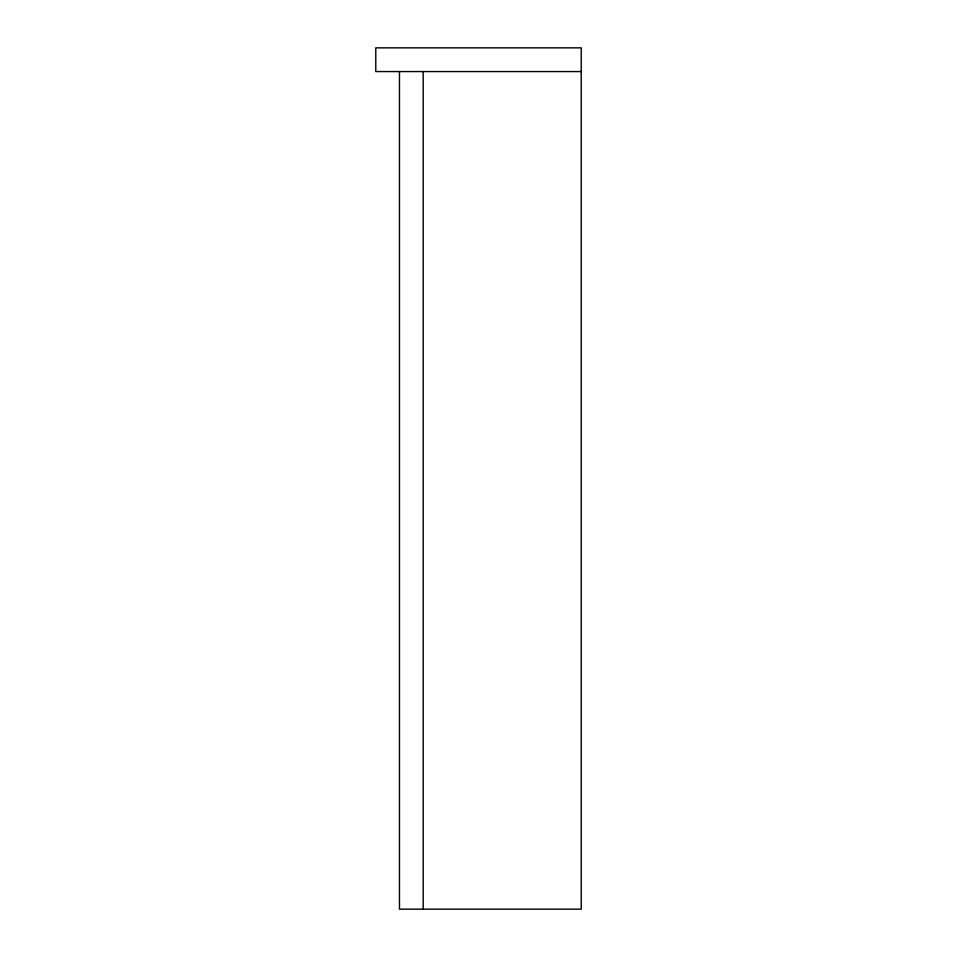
<?xml version="1.0" encoding="UTF-8"?>
<svg xmlns="http://www.w3.org/2000/svg" width="957" height="957" viewBox="0 0 957 957"><rect width="100%" height="100%" fill="white"/><g stroke="black" fill="none" stroke-linecap="round" stroke-linejoin="round"><path stroke-width="1.44" d="M581.222 71.56L375.778 71.56L375.778 47.85L581.222 47.85L581.222 909.15L399.476 909.15L399.476 71.56M423.185 71.56L423.185 909.15"/></g></svg>
